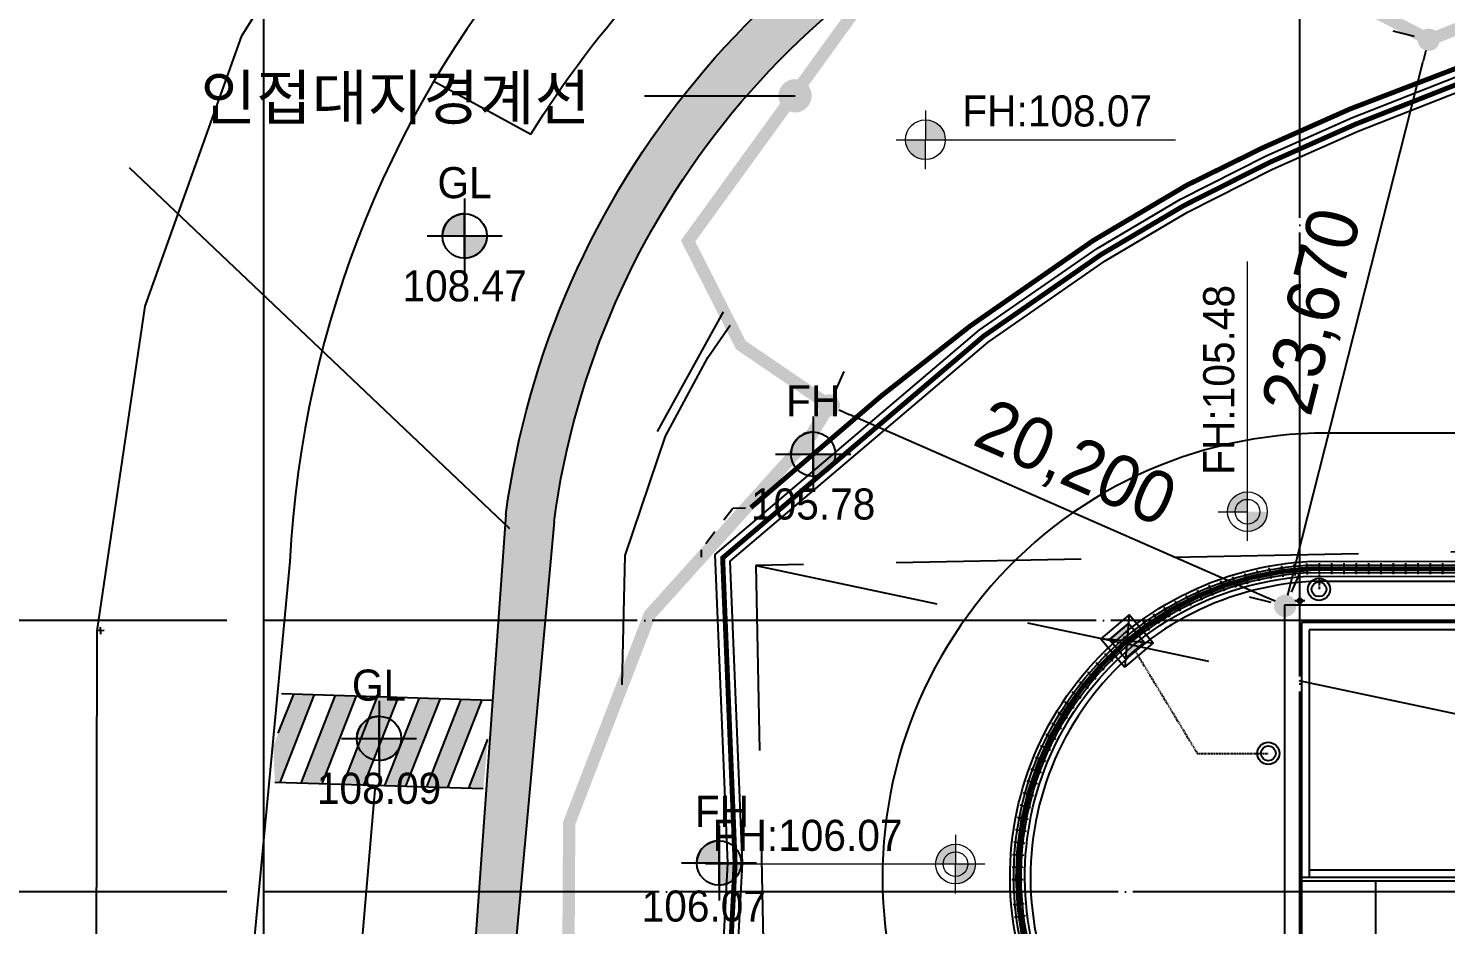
# Model space of a CAD drawing. Header units: millimetres. Extents: x 44352463 to 44913170, y -12080373 to -11704434.
# Drawn here: x 44404389 to 44461849, y -11866940 to -11830609 of the extents above; entities that cross this region are included whole.
import ezdxf
from ezdxf.enums import TextEntityAlignment as Align

# ---------------------------------------------------------------- set-up
doc = ezdxf.new("R2010")
doc.units = ezdxf.units.MM
doc.header["$LTSCALE"] = 600
doc.header["$MEASUREMENT"] = 0
for name, pattern in [('03 단지-0902$0$HIDDEN', [0.375, 0.25, -0.125]), ('7223', [2, 1, -1]), ('CEN', [6.2, 6, -0.1, 0, -0.1]), ('HID', [0.345, 0.225, -0.12]), ('PHANTOM', [2.5, 1.25, -0.25, 0.25, -0.25, 0.25, -0.25])]:
    doc.linetypes.add(name, pattern=pattern)
doc.layers.get('0').update_dxf_attribs({"linetype": 'CONTINUOUS'})
doc.layers.get('DEFPOINTS').update_dxf_attribs({"color": 117, "linetype": 'CONTINUOUS'})
for name, color, linetype in [('# 토목공사', 8, 'CONTINUOUS'), ('+공사계획', 4, 'CONTINUOUS'), ('0-과속방지턱', 252, 'CONTINUOUS'), ('3 dim0', 7, 'CONTINUOUS'), ('7 우수관', 7, 'CONTINUOUS'), ('A-TEX-SYM', 3, 'CONTINUOUS'), ('A-중심선', 10, 'CEN'), ('ASP', 252, 'CONTINUOUS'), ('CON-1', 2, 'CONTINUOUS'), ('dim', 7, 'CONTINUOUS'), ('ELE-4', 8, 'CONTINUOUS'), ('ELE-8', 8, 'CONTINUOUS'), ('F0037222', 7, 'CONTINUOUS'), ('F0037223', 252, '7223'), ('FIN-1', 9, 'CONTINUOUS'), ('POINT_MARKER', 252, 'CONTINUOUS'), ('s-보도', 252, 'CONTINUOUS'), ('SPOTX', 1, 'CONTINUOUS'), ('TXT1', 3, 'CONTINUOUS'), ('t기존건물', 8, 'CONTINUOUS'), ('가드펜스', 252, 'CONTINUOUS'), ('대지경계선', 2, 'CONTINUOUS'), ('소방도로', 6, 'CONTINUOUS'), ('조경면적', 3, 'CONTINUOUS'), ('중심선', 252, 'CONTINUOUS'), ('충돌방지대(고무범퍼)', 252, 'CONTINUOUS'), ('표지판', 252, 'CONTINUOUS')]:
    doc.layers.add(name, color=color, linetype=linetype)
doc.layers.add('박스', color=6, linetype='CONTINUOUS', lineweight=15)
doc.styles.add('AUDIT_D_190715091641-0', font='')
doc.styles.get("Standard").update_dxf_attribs({"font": ''})
doc.styles.add('돋움', font='')
doc.styles.get('AUDIT_D_190715091641-0').set_extended_font_data('Dotum')
doc.styles.get('Standard').set_extended_font_data('Dotum')
doc.styles.get('돋움').set_extended_font_data('Dotum')
doc.linetypes.add('KU105', pattern='A,0.9,[122,KACELINE.shx,S=0.006,R=0,X=0,Y=0],-0.2,["U",Standard,S=0.2,R=0,X=0.15,Y=-0.1],-0.25,-0.2', length=1.55)
doc.dimstyles.new('scale600', dxfattribs={"dimscale": 600, "dimtxt": 2, "dimasz": 1, "dimexe": 1, "dimexo": 2.5, "dimgap": 0.8, "dimtad": 1, "dimdec": 0, "dimzin": 0, "dimdsep": 46, "dimlunit": 6, "dimtxsty": 'AUDIT_D_190715091641-0', "dimblk": 'DOT', "dimcen": 0, "dimdle": 1, "dimclrd": 256, "dimclre": 256, "dimclrt": 3, "dimadec": 0, "dimazin": 0, "dimtfac": 1, "dimtdec": 0, "dimtix": 1, "dimtmove": 2, "dimatfit": 3, "dimldrblk": 'DOT', "dimfxl": 0, "dimtolj": 1, "dimtzin": 0, "dimarcsym": 0})

# ---------------------------------------------------------------- blocks, each defined once
blk = doc.blocks.new('A$C304F24DA')
at = {"layer": 'ELE-8'}
blk.add_line((3000, 0), (3000, -49550), dxfattribs=at)
blk = doc.blocks.new('SPOTX')
for p, q in [((-0.5, -0.5), (0.5, 0.5)), ((0.5, -0.5), (-0.5, 0.5))]:
    blk.add_line(p, q)
blk = doc.blocks.new('RRRRR')
at = {"layer": 't기존건물', "linetype": '03 단지-0902$0$HIDDEN', "ltscale": 50}
blk.add_line((11754859, -9234582, 105901), (11993154, -9289877, 99476), dxfattribs=at)
at = {"layer": 't기존건물', "linetype": '03 단지-0902$0$HIDDEN', "ltscale": 50, "extrusion": (5.24033e-05, -1, 0), "elevation": 9235198}
blk.add_lwpolyline([(11992557, 99616), (11754375, 105901)], dxfattribs=at)
at = {"layer": 't기존건물', "linetype": '03 단지-0902$0$HIDDEN', "ltscale": 50, "extrusion": (1, 5.43427e-05, 0), "elevation": 11754357}
blk.add_lwpolyline([(-9235221, 105901), (-9290554, 105951)], dxfattribs=at)
blk = doc.blocks.new('_Dot')
at = {"color": 0, "linetype": 'ByBlock', "lineweight": -2}
blk.add_line((-0.5, 0), (-1, 0), dxfattribs=at)
at = {"color": 0, "linetype": 'ByBlock', "const_width": 0.5}
blk.add_lwpolyline([(-0.25, 0, 1), (0.25, 0, 1)], format="xyb", close=True, dxfattribs=at)
blk = doc.blocks.new('*D21')
at = {"layer": '3 dim0', "lineweight": -2, "transparency": 16777216}
for p, q in [((7287459, 4223486), (7252359, 4223486)), ((7252959, 4222586), (7252959, 4068386)), ((7287459, 4067486), (7252359, 4067486))]:
    blk.add_line(p, q, dxfattribs=at)
at = {"layer": 'DEFPOINTS', "color": 0, "transparency": 16777216}
for p in [(7288959, 4223486), (7252959, 4067486), (7288959, 4067486)]:
    blk.add_point(p, dxfattribs=at)
at = {"layer": '3 dim0', "lineweight": -2, "transparency": 16777216, "xscale": 900, "yscale": 900, "zscale": 900}
for p, rotation in [((7252959, 4223486), 90), ((7252959, 4067486), 270)]:
    blk.add_blockref('_Dot', p, dxfattribs=dict(at, rotation=rotation))
at = {"layer": '3 dim0', "color": 3, "transparency": 16777216, "insert": (7251226, 4145486), "char_height": 2100, "attachment_point": 5, "rotation": 90, "style": 'AUDIT_D_190715091641-0'}
blk.add_mtext('\\A1;156,000', dxfattribs=at)
blk = doc.blocks.new('*D24')
at = {"layer": '3 dim0', "lineweight": -2, "transparency": 16777216}
for p, q in [((7287459, 4223486), (7258359, 4223486)), ((7258959, 4167886), (7258959, 4222586)), ((7287459, 4166986), (7258359, 4166986))]:
    blk.add_line(p, q, dxfattribs=at)
at = {"layer": 'DEFPOINTS', "color": 0, "transparency": 16777216}
for p in [(7258959, 4223486), (7288959, 4223486), (7288959, 4166986)]:
    blk.add_point(p, dxfattribs=at)
at = {"layer": '3 dim0', "lineweight": -2, "transparency": 16777216, "xscale": 900, "yscale": 900, "zscale": 900}
for p, rotation in [((7258959, 4223486), 90), ((7258959, 4166986), 270)]:
    blk.add_blockref('_Dot', p, dxfattribs=dict(at, rotation=rotation))
at = {"layer": '3 dim0', "color": 3, "transparency": 16777216, "insert": (7257226, 4195236), "char_height": 2100, "attachment_point": 5, "rotation": 90, "style": 'AUDIT_D_190715091641-0'}
blk.add_mtext('\\A1;56,500', dxfattribs=at)
blk = doc.blocks.new('*D30')
at = {"layer": '3 dim0', "lineweight": -2, "transparency": 16777216}
for p, q in [((7287459, 4223486), (7264359, 4223486)), ((7264959, 4213386), (7264959, 4222586)), ((7287459, 4212486), (7264359, 4212486))]:
    blk.add_line(p, q, dxfattribs=at)
at = {"layer": 'DEFPOINTS', "color": 0, "transparency": 16777216}
for p in [(7264959, 4223486), (7288959, 4223486), (7288959, 4212486)]:
    blk.add_point(p, dxfattribs=at)
at = {"layer": '3 dim0', "lineweight": -2, "transparency": 16777216, "xscale": 900, "yscale": 900, "zscale": 900}
for p, rotation in [((7264959, 4223486), 90), ((7264959, 4212486), 270)]:
    blk.add_blockref('_Dot', p, dxfattribs=dict(at, rotation=rotation))
at = {"layer": '3 dim0', "color": 3, "transparency": 16777216, "insert": (7263226, 4217986), "char_height": 2100, "attachment_point": 5, "rotation": 90, "style": 'AUDIT_D_190715091641-0'}
blk.add_mtext('\\A1;11,000', dxfattribs=at)
blk = doc.blocks.new('*D31')
at = {"layer": '3 dim0', "lineweight": -2, "transparency": 16777216}
for p, q in [((7287459, 4212486), (7264359, 4212486)), ((7264959, 4202386), (7264959, 4211586)), ((7287459, 4201486), (7264359, 4201486))]:
    blk.add_line(p, q, dxfattribs=at)
at = {"layer": 'DEFPOINTS', "color": 0, "transparency": 16777216}
for p in [(7264959, 4212486), (7288959, 4212486), (7288959, 4201486)]:
    blk.add_point(p, dxfattribs=at)
at = {"layer": '3 dim0', "lineweight": -2, "transparency": 16777216, "xscale": 900, "yscale": 900, "zscale": 900}
for p, rotation in [((7264959, 4212486), 90), ((7264959, 4201486), 270)]:
    blk.add_blockref('_Dot', p, dxfattribs=dict(at, rotation=rotation))
at = {"layer": '3 dim0', "color": 3, "transparency": 16777216, "insert": (7267647, 4206986), "char_height": 2100, "attachment_point": 5, "rotation": 90, "style": 'AUDIT_D_190715091641-0'}
blk.add_mtext('\\A1;11,000', dxfattribs=at)
blk = doc.blocks.new('b')
at = {"layer": '7 우수관', "color": 8}
for p, q in [((11554393, -9603687), (11553993, -9603687)), ((11554193, -9603887), (11554193, -9603487))]:
    blk.add_line(p, q, dxfattribs=at)
at = {"layer": '7 우수관', "ltscale": 0.1}
blk.add_circle((11554193, -9603687), 100, dxfattribs=at)
blk = doc.blocks.new('A$C1C3B03E3')
at = {"layer": '+공사계획', "ltscale": 5}
h = blk.add_hatch(color=1, dxfattribs=at)
h.dxf.hatch_style = 1
edge = h.paths.add_edge_path()
edge.add_line((2.031, 2.031), (3.231, 2.031))
edge.add_arc((2.031, 2.031), 1.2, -90, 0, ccw=False)
edge.add_line((2.031, 0.831), (2.031, 2.031))
edge = h.paths.add_edge_path()
edge.add_line((2.031, 2.031), (2.031, 3.231))
edge.add_arc((2.031, 2.031), 1.2, 90, 180)
edge.add_line((0.831, 2.031), (2.031, 2.031))
at = {"layer": '+공사계획', "color": 1, "ltscale": 5}
for points in [[(2.031, 4.062), (2.031, 0)], [(0, 2.031), (4.062, 2.031)]]:
    blk.add_lwpolyline(points, dxfattribs=at)
for points in [[(2.031, 2.031), (2.031, 3.231, 0.414214), (0.831, 2.031), (2.031, 2.031)], [(2.031, 2.031), (3.231, 2.031, -0.414214), (2.031, 0.831), (2.031, 2.031)]]:
    blk.add_lwpolyline(points, format="xyb", dxfattribs=at)
blk.add_circle((2.031, 2.031), 1.2, dxfattribs=at)
blk = doc.blocks.new('ZZZZ')
at = {"layer": 'A-TEX-SYM', "xscale": 750.0000000000001, "yscale": 750.0000000000001, "zscale": 750.0000000000001, "rotation": 359.9931955615171}
for p in [(11423841, 4246619, 108471), (11437972, 4237775), (11420374, 4226251, 108091), (11434158, 4221203)]:
    blk.add_blockref('A$C1C3B03E3', p, dxfattribs=at)
at = {"layer": 'A-TEX-SYM', "style": '돋움'}
for s, p in [('GL', (11425365, 4250304, 108471)), ('108.47', (11425365, 4246120, 108471)), ('FH', (11439496, 4241460)), ('105.78', (11439496, 4237277)), ('GL', (11421897, 4229937, 108091)), ('108.09', (11421897, 4225753, 108091)), ('FH', (11435802, 4224820)), ('106.07', (11435063, 4220980))]:
    blk.add_text(s, height=1260, dxfattribs=at).set_placement(p, align=Align.MIDDLE_CENTER)
blk = doc.blocks.new('*D87')
at = {"layer": 'DEFPOINTS', "color": 0, "transparency": 16777216}
for p in [(44436846, -11845894), (44436846, -11845894), (44455343, -11854015)]:
    blk.add_point(p, dxfattribs=at)
at = {"layer": 'dim', "lineweight": -2, "transparency": 16777216}
for p, q in [((44437449, -11844521), (44437087, -11845345)), ((44454519, -11853653), (44437670, -11846256)), ((44455946, -11852641), (44455584, -11853465))]:
    blk.add_line(p, q, dxfattribs=at)
at = {"layer": 'dim', "lineweight": -2, "transparency": 16777216, "xscale": 900, "yscale": 900, "zscale": 900}
for p, rotation in [((44436846, -11845894), 156.2971071305696), ((44455343, -11854015), 336.2971071305696)]:
    blk.add_blockref('_Dot', p, dxfattribs=dict(at, rotation=rotation))
at = {"layer": 'dim', "color": 3, "transparency": 16777216, "insert": (44446791, -11848367), "char_height": 2100, "attachment_point": 5, "rotation": 336.29711, "style": 'AUDIT_D_190715091641-0'}
blk.add_mtext('\\A1;20,200', dxfattribs=at)
blk = doc.blocks.new('*D94')
at = {"layer": 'DEFPOINTS', "color": 0, "transparency": 16777216}
for p in [(44461161, -11831072), (44461161, -11831072), (44455340, -11854017)]:
    blk.add_point(p, dxfattribs=at)
at = {"layer": 'dim', "lineweight": -2, "transparency": 16777216}
for p, q in [((44459707, -11830703), (44460579, -11830924)), ((44455562, -11853144), (44460939, -11831944)), ((44453886, -11853648), (44454759, -11853869))]:
    blk.add_line(p, q, dxfattribs=at)
at = {"layer": 'dim', "lineweight": -2, "transparency": 16777216, "xscale": 900, "yscale": 900, "zscale": 900}
for p, rotation in [((44461161, -11831072), 75.7663073324734), ((44455340, -11854017), 255.7663073324734)]:
    blk.add_blockref('_Dot', p, dxfattribs=dict(at, rotation=rotation))
at = {"layer": 'dim', "color": 3, "transparency": 16777216, "insert": (44456570, -11842118), "char_height": 2100, "attachment_point": 5, "rotation": 75.76631, "style": 'AUDIT_D_190715091641-0'}
blk.add_mtext('\\A1;23,670', dxfattribs=at)
blk = doc.blocks.new('A$C0B2276BF')
at = {"layer": '# 토목공사', "linetype": 'ByBlock', "ltscale": 0.01}
for radius in [300, 200]:
    blk.add_circle((300, 300), radius, dxfattribs=at)
blk = doc.blocks.new('A$C037F09EC')
at = {"layer": '# 토목공사'}
h = blk.add_hatch(color=256, dxfattribs=at)
h.dxf.hatch_style = 1
h.paths.add_polyline_path([(750, 750), (250, 250), (1250, 250), (250, 1250), (1250, 1250)])
blk.add_lwpolyline([(0, 0), (1500, 0), (1500, 1500), (0, 1500)], close=True, dxfattribs=at)
for points in [[(1500, 1500), (0, 0)], [(1500, 0), (0, 1500)], [(250, 250), (1250, 250), (1250, 1250), (250, 1250), (250, 250)], [(750, 750), (250, 250), (1250, 250), (250, 1250), (1250, 1250), (750, 750)]]:
    blk.add_lwpolyline(points, dxfattribs=at)
blk = doc.blocks.new('ee')
at = {"layer": '# 토목공사'}
blk.add_lwpolyline([(225, -14), (-225, 14)], dxfattribs=at)
blk = doc.blocks.new('A$C718137B9')
at = {"layer": '# 토목공사'}
for p, rotation in [((9986, 150379), 286.2467339348536), ((10476, 150479), 283.9549021005891), ((10970, 150559), 281.6630702663246), ((11466, 150620), 279.37123843206), ((11964, 150660), 277.0794065977955), ((12464, 150669), 273.5446411516302), ((12964, 150669), 273.5446411516302), ((13464, 150668), 273.5446411516302), ((13964, 150668), 273.5446411516302), ((14464, 150667), 273.5446411516302), ((14964, 150667), 273.5446411516302), ((15464, 150666), 273.5446411516302), ((15964, 150666), 273.5446411516302), ((16464, 150666), 273.5446411516302), ((16964, 150665), 273.5446411516302), ((17464, 150665), 273.5446411516302), ((8078, 149787), 295.4140612719117), ((8546, 149964), 293.1222294376472), ((9020, 150122), 290.8303976033828), ((9501, 150260), 288.5385657691182), ((7166, 149379), 299.9977249404409), ((7618, 149592), 297.7058931061763), ((6289, 148899), 304.58138860897), ((6722, 149148), 302.2895567747054), ((5453, 148350), 309.1650522774991), ((5865, 148633), 306.8732204432346), ((4664, 147737), 313.7487159460281), ((5052, 148052), 311.4568841117635), ((3926, 147062), 318.3323796145572), ((4288, 147407), 316.0405477802926), ((3578, 146703), 320.6242114488218), ((2926, 145945), 325.2078751173509), ((3244, 146331), 322.9160432830864), ((2624, 145547), 327.4997069516154), ((2068, 144716), 332.0833706201445), ((2337, 145137), 329.7915387858799), ((1815, 144285), 334.375202454409), ((1579, 143844), 336.6670342886736), ((1362, 143393), 338.9588661229381), ((982, 142469), 343.5425297914672), ((1163, 142935), 341.2506979572027), ((820, 141996), 345.8343616257318), ((677, 141517), 348.1261934599963), ((553, 141032), 350.4180252942609), ((449, 140543), 352.7098571285254), ((365, 140050), 355.0016889627899), ((255, 139057), 359.585352631319), ((300, 139555), 357.2935207970545), ((230, 138557), 1.877184465583571), ((225, 138057), 4.169016299848113), ((240, 137558), 6.460848134112693), ((275, 137059), 8.752679968377183), ((330, 136562), 11.04451180264179)]:
    blk.add_blockref('ee', p, dxfattribs=dict(at, rotation=rotation))
blk = doc.blocks.new('A$C159fdbf0')
at = {"layer": '# 토목공사'}
for points in [[(-176107, -199379), (-180712, -171458), (-183287, -161990), (-183673, -159649), (-183877, -158410), (-174812, -147735), (-175427, -145889), (-180087, -128155), (-180304, -123364), (-179172, -115679), (-180623, -110050), (-187361, -105797), (-186110, -95557), (-185275, -85182), (-184620, -72729), (-185130, -60228), (-174430, -51135), (-169648, -47813), (-166267, -45815), (-162786, -44061), (-159286, -42506), (-149833, -38787)], [(-175515, -199281), (-180125, -171331), (-182700, -161862), (-183081, -159551), (-183240, -158586), (-174137, -147866), (-174851, -145718), (-179490, -128064), (-179702, -123394), (-178561, -115647), (-180102, -109670), (-186720, -105492), (-185513, -95618), (-184676, -85221), (-184019, -72732), (-184519, -60496), (-174064, -51611), (-169324, -48319), (-165979, -46342), (-162529, -44604), (-159054, -43059), (-149749, -39399)]]:
    blk.add_lwpolyline(points, dxfattribs=at)
at = {"layer": '# 토목공사', "linetype": 'KU105', "ltscale": 4, "const_width": 200, "flags": 128}
blk.add_lwpolyline([(-175811, -199330), (-180418, -171395), (-182993, -161926), (-183377, -159600), (-183559, -158498), (-174474, -147801), (-175139, -145803), (-179788, -128110), (-180003, -123379), (-178866, -115663), (-180362, -109860), (-187041, -105645), (-185812, -95587), (-184975, -85201), (-184320, -72731), (-184825, -60362), (-174247, -51373), (-169486, -48066), (-166123, -46078), (-162657, -44332), (-159170, -42782), (-149791, -39093), (-129254, -41231), (-113847, -48374), (-99615, -54196)], dxfattribs=at)
at = {"layer": '# 토목공사'}
for points in [[(-166322, -211433), (-163944, -173557, 0.015453), (-163841, -170283), (-163843, -126477, 0.0492), (-164852, -116270), (-172926, -75787, -0.458996), (-160968, -60497), (30366, -60659)], [(-166173, -211442), (-163794, -173567, 0.015453), (-163691, -170283), (-163693, -126477, 0.0492), (-164705, -116241), (-172779, -75757, -0.458912), (-160964, -60647), (30366, -60809)], [(-165873, -211461), (-163495, -173586, 0.015453), (-163391, -170283), (-163393, -126477, 0.0492), (-164411, -116182), (-172485, -75699, -0.458738), (-160957, -60947), (30366, -61109)], [(-165723, -211471), (-163345, -173595, 0.015453), (-163241, -170283), (-163243, -126477, 0.0492), (-164264, -116153), (-172338, -75669, -0.458648), (-160954, -61097), (30366, -61259)]]:
    blk.add_lwpolyline(points, format="xyb", dxfattribs=at)
at = {"layer": '# 토목공사', "linetype": 'KU105', "ltscale": 4, "const_width": 200, "flags": 128}
blk.add_lwpolyline([(-166023, -211452), (-163644, -173576, 0.015453), (-163541, -170283), (-163543, -126477, 0.0492), (-164558, -116211), (-172632, -75728, -0.458825), (-160961, -60797), (30366, -60959)], format="xyb", dxfattribs=at)
at = {"layer": '# 토목공사', "linetype": 'HID', "ltscale": 0.3}
for points in [[(-160648, -60797), (-160648, -61631)], [(-168112, -64111), (-165581, -68285), (-162704, -68285)]]:
    blk.add_lwpolyline(points, dxfattribs=at)
at = {"layer": '# 토목공사'}
blk.add_blockref('A$C718137B9', (-173098, -211466), dxfattribs=at)
at = {"layer": '# 토목공사', "xscale": 1.5, "yscale": 1.5, "zscale": 1.5}
for p in [(-161098, -62081), (-163154, -68735)]:
    blk.add_blockref('A$C0B2276BF', p, dxfattribs=at)
at = {"layer": '# 토목공사', "rotation": 40.15533156903947}
blk.add_blockref('A$C037F09EC', (-168524, -64786), dxfattribs=at)
blk = doc.blocks.new('fsfsfsfssfs')
at = {"layer": '3 dim0'}
for base, p1, p2, angle, picture, middle in [((7252959.4, 4067485.9), (7288959.4, 4223485.9), (7288959.4, 4067485.9), 270, '*D21', (7251225.7, 4145485.9)), ((7258959.4, 4223485.9), (7288959.4, 4166985.9), (7288959.4, 4223485.9), 90, '*D24', (7257225.7, 4195235.9)), ((7264959.4, 4223485.9), (7288959.4, 4212485.9), (7288959.4, 4223485.9), 90, '*D30', (7263225.7, 4217985.9))]:
    dim = blk.add_linear_dim(base=base, p1=p1, p2=p2, angle=angle, dimstyle='scale600', override={"dimtxt": 3.5, "dimasz": 1.5}, dxfattribs=at)
    dim.commit()
    dim.dimension.update_dxf_attribs({"geometry": picture, "text_midpoint": middle})
dim = blk.add_linear_dim(base=(7264959.4, 4212485.9), p1=(7288959.4, 4201485.9), p2=(7288959.4, 4212485.9), angle=90, dimstyle='scale600', override={"dimtxt": 3.5, "dimasz": 1.5}, dxfattribs=at)
dim.commit()
dim.dimension.update_dxf_attribs({"geometry": '*D31', "text_midpoint": (7267646.9, 4206985.9), "dimtype": 128})

msp = doc.modelspace()

# ---------------------------------------------------------------- hatches: boundary and pattern name
at = {"layer": '0-과속방지턱', "ltscale": 10}
h = msp.add_hatch(color=256, dxfattribs=at)
h.dxf.hatch_style = 1
h.paths.add_polyline_path([(44414383.174, -11861170.507), (44414317.676, -11859705.563), (44415147.462, -11857592.038), (44415996.793, -11857617.807), (44414599.4, -11861177.067)])
h = msp.add_hatch(color=256, dxfattribs=at)
h.dxf.hatch_style = 1
h.paths.add_polyline_path([(44416298.062, -11861228.604), (44417695.455, -11857669.343), (44416846.124, -11857643.575), (44415448.731, -11861202.835)])
h = msp.add_hatch(color=256, dxfattribs=at)
h.dxf.hatch_style = 1
h.paths.add_polyline_path([(44417996.723, -11861280.14), (44419394.116, -11857720.88), (44418544.785, -11857695.112), (44417147.392, -11861254.372)])
h = msp.add_hatch(color=256, dxfattribs=at)
h.dxf.hatch_style = 1
h.paths.add_polyline_path([(44419695.384, -11861331.677), (44421092.777, -11857772.417), (44420243.447, -11857746.648), (44418846.054, -11861305.909)])
h = msp.add_hatch(color=256, dxfattribs=at)
h.dxf.hatch_style = 1
h.paths.add_polyline_path([(44421394.046, -11861383.214), (44422791.439, -11857823.953), (44421942.108, -11857798.185), (44420544.715, -11861357.445)])
h = msp.add_hatch(color=256, dxfattribs=at)
h.dxf.hatch_style = 1
h.paths.add_polyline_path([(44423021.977, -11859425.831), (44422243.377, -11861408.982), (44422834.023, -11861426.902), (44423021.977, -11859425.831)])
at = {"layer": 's-보도'}
h = msp.add_hatch(dxfattribs=at)
h.set_pattern_fill('AR-HBONE', color=256, scale=150, angle=408.00558807, style=0)
h.set_pattern_definition([(93.00558807, (321698819.5, -530412582.5), (-630.63466696, 567.71464384), [1800, -600]), (183.00558807, (321698788, -530411983.3), (-630.63466696, 567.71464384), [1800, -600])])
edge = h.paths.add_edge_path()
edge.add_line((44360202.987, -11920354.913), (44361471.996, -11920168.14))
edge.add_line((44361471.996, -11920168.14), (44371257.613, -11917793.504))
edge.add_line((44371257.613, -11917793.504), (44387553.054, -11914995.637))
edge.add_line((44387553.054, -11914995.637), (44397572.848, -11913493.807))
edge.add_line((44397572.848, -11913493.807), (44403480.653, -11912083.256))
edge.add_line((44403480.653, -11912083.256), (44406255.282, -11911677.533))
edge.add_line((44406255.282, -11911677.533), (44409132.251, -11910901.383))
edge.add_line((44409132.251, -11910901.383), (44408446.128, -11908675.736))
edge.add_line((44408446.128, -11908675.736), (44403102.982, -11910117.213))
edge.add_line((44403102.982, -11910117.213), (44397191.687, -11911528.596))
edge.add_line((44397191.687, -11911528.596), (44387235.567, -11913020.883))
edge.add_line((44387235.567, -11913020.883), (44370852.102, -11915833.863))
edge.add_line((44370852.102, -11915833.863), (44361089.756, -11918202.852))
edge.add_line((44361089.756, -11918202.852), (44359428.356, -11918447.377))
edge.add_line((44359428.356, -11918447.377), (44360202.936, -11920354.934))
h.paths.add_polyline_path([(44457531.64, -11819325.379), (44467105.387, -11816978.488), (44488042.344, -11812158.705), (44507439.636, -11807562.001), (44511840.727, -11806519.045), (44512666.72, -11806718.794), (44513116.636, -11807281.416), (44513549.907, -11808155.373), (44513554.466, -11808164.569), (44505726.723, -11810013.22), (44495090.935, -11812525.037), (44488491.952, -11814083.496), (44467562.424, -11818901.568), (44459120.18, -11820971.085)])
h.paths.add_polyline_path([(44416615.722, -11906805.747, 0.090262497), (44416500.175, -11905954.032, 0.171819035), (44415523.957, -11904683.627, 0.233704399), (44420877.491, -11890429.695), (44422950.07, -11861430.423), (44423109.219, -11859203.618), (44423206.923, -11857836.559), (44423709.03, -11850811.139), (44425612.093, -11851589.672), (44422850.337, -11882083.583), (44422812.129, -11882255.478), (44422827.823, -11882332.169), (44422711.831, -11883612.609), (44422570.821, -11890737.043), (44421777.529, -11895500.07), (44420468.079, -11900234.932), (44419400.69, -11902599.11), (44418658.322, -11904242.589)])
h.paths.add_polyline_path([(44423709.03, -11850811.139), (44423743.494, -11850328.919, -0.285607394), (44447282.428, -11821837.852), (44457531.64, -11819325.379), (44459120.18, -11820971.085), (44447834.389, -11823737.663, 0.284941072), (44425702.342, -11850593.194), (44425612.093, -11851589.672)])
h.paths.add_polyline_path([(44408446.128, -11908675.736, 0.054226188), (44411891.769, -11907287.097, 0.016649476), (44411936.171, -11907440.594, 0.287357806), (44413891.246, -11909074.942), (44413406.504, -11909461.768), (44412416.621, -11909877.784), (44410373.036, -11910736.315), (44409132.251, -11910901.383)])
h.paths.add_polyline_path([(44411936.171, -11907440.594, 0.333333333), (44416500.175, -11905954.032, -0.09018974), (44416615.753, -11906805.055), (44416405.964, -11907068.186), (44413891.246, -11909074.942, -0.287357806)])
h.paths.add_polyline_path([(44411891.769, -11907287.097, 0.065317482), (44415523.957, -11904683.627, -0.171819035), (44416500.175, -11905954.032, -0.333333333), (44411936.171, -11907440.594, -0.016649476)])
at = {"layer": '박스', "ltscale": 0.1}
h = msp.add_hatch(dxfattribs=at)
h.set_pattern_fill('ANSI31', color=256, scale=1.006801, angle=720)
h.set_pattern_definition([(45, (44278953.85899, -11895502.16721), (-0.08898951466, 0.08898951466), [])])
h.paths.add_polyline_path([(44440758.25, -11834317.583), (44440758.25, -11835123.024), (44441563.691, -11835123.024, 0.414213562)])
h.paths.add_polyline_path([(44440758.25, -11835123.024), (44439952.809, -11835123.024, 0.414213562), (44440758.25, -11835928.465)])
h = msp.add_hatch(dxfattribs=at)
h.set_pattern_fill('ANSI31', color=256, scale=1.006801, angle=810)
h.set_pattern_definition([(135, (44514193.0912, -12012005.10484), (-0.08898951466, -0.08898951466), [])])
h.paths.add_polyline_path([(44453008.507, -11850200.714), (44453813.948, -11850200.714), (44453813.948, -11849395.272, 0.414213562)])
h.paths.add_polyline_path([(44453813.948, -11850200.714), (44453813.948, -11851006.155, 0.414213562), (44454619.389, -11850200.714)])
h = msp.add_hatch(dxfattribs=at)
h.set_pattern_fill('ANSI31', color=256, scale=1.006801, angle=720)
h.set_pattern_definition([(45, (44312099.69105, -11924865.01536), (-0.08898951466, 0.08898951466), [])])
h.paths.add_polyline_path([(44441978.521, -11863680.431), (44441978.521, -11864485.872), (44441173.08, -11864485.872, -0.414213562)])
h.paths.add_polyline_path([(44441978.521, -11864485.872), (44442783.962, -11864485.872, -0.414213562), (44441978.521, -11865291.313)])

# ---------------------------------------------------------------- linework, layer by layer
at = {"layer": '+공사계획', "color": 6, "const_width": 200}
msp.add_lwpolyline([(44468756.34, -11829118.067), (44467509.779, -11830125.589), (44466009.481, -11830798.216), (44457970.517, -11833878.245), (44454455.517, -11835440.303), (44451353.254, -11836968.596), (44447554.391, -11839214.201), (44442577.447, -11842670.82), (44438976.02, -11845503.817), (44433681.497, -11850037.269)], dxfattribs=at)
at = {"layer": '0-과속방지턱', "ltscale": 10}
for points in [[(44414522.527, -11859183.793), (44415147.462, -11857592.038)], [(44414599.4, -11861177.067), (44415996.793, -11857617.807)], [(44414657.796, -11857577.182), (44423171.353, -11857835.48)], [(44415448.731, -11861202.835), (44416846.124, -11857643.575)], [(44416298.062, -11861228.604), (44417695.455, -11857669.343)], [(44417147.392, -11861254.372), (44418544.785, -11857695.112)], [(44417996.723, -11861280.14), (44419394.116, -11857720.88)], [(44418846.054, -11861305.909), (44420243.447, -11857746.648)], [(44419695.384, -11861331.677), (44421092.777, -11857772.417)], [(44420544.715, -11861357.445), (44421942.108, -11857798.185)], [(44421394.046, -11861383.214), (44422791.439, -11857823.953)], [(44422243.377, -11861408.982), (44423021.977, -11859425.831)], [(44414383.174, -11861170.507), (44422834.023, -11861426.902)]]:
    msp.add_lwpolyline(points, dxfattribs=at)
at = {"layer": 'A-중심선', "ltscale": 5}
for p, q in [((44455940.232, -12042884.796), (44455940.232, -11824697.371)), ((44745280.078, -11854616.81), (44413938.371, -11854616.81)), ((44615966.707, -11865616.81), (44413938.371, -11865616.81))]:
    msp.add_line(p, q, dxfattribs=at)
at = {"layer": 'ASP'}
msp.add_line((44423743.494, -11850328.919, 108421), (44420877.491, -11890429.695), dxfattribs=at)
at = {"layer": 'ASP', "elevation": 109172}
msp.add_lwpolyline([(44409746.349, -11892581.13), (44407147.722, -11868887.113), (44407181.945, -11855028.175), (44409121.441, -11841867.206), (44413050.905, -11830909.388), (44418435.523, -11822258.567), (44428767.466, -11814524.106), (44448655.512, -11807838.593), (44474312.221, -11801502.335)], dxfattribs=at)
at = {"layer": 'CON-1'}
for points in [[(44456010.232, -11865016.879), (44500540.209, -11865016.879), (44500540.209, -11890716.879), (44503740.21, -11890716.879), (44503740.21, -11898416.879), (44500540.209, -11898416.879), (44500540.209, -11967216.879), (44456010.232, -11967216.879)], [(44456010.232, -11865166.879), (44500390.209, -11865166.879), (44500390.209, -11890866.879), (44503590.21, -11890866.879), (44503590.21, -11898266.879), (44500390.209, -11898266.879), (44500390.209, -11967066.879), (44456010.232, -11967066.879)]]:
    msp.add_lwpolyline(points, dxfattribs=at)
at = {"layer": 'DEFPOINTS', "ltscale": 3}
msp.add_lwpolyline([(44413940.608, -11824699.043), (44709331.348, -11824699.043), (44709331.348, -12042886.468), (44413940.608, -12042886.468)], close=True, dxfattribs=at)
at = {"layer": 'F0037222', "color": 8}
msp.add_lwpolyline([(44428464.696, -11857214.979), (44428589.397, -11851980.747), (44430223.096, -11847142.331), (44431943.405, -11843953.443), (44432843.547, -11842640.29)], dxfattribs=at)
at = {"layer": 'F0037223'}
msp.add_lwpolyline([(44433459.961, -11850056.205), (44432950.544, -11850067.239), (44431672.611, -11851742.389), (44431672.609, -11852040.013)], dxfattribs=at)
at = {"layer": 'FIN-1', "ltscale": 0.1}
for p, q in [((44609570.252, -11854986.81), (44456310.232, -11854986.81)), ((44456310.232, -11854986.81), (44456310.232, -11865016.879)), ((44456310.232, -11861516.81), (44456310.232, -11865016.879))]:
    msp.add_line(p, q, dxfattribs=at)
at = {"layer": 'FIN-1'}
msp.add_line((44456310.209, -11864716.879), (44500840.209, -11864716.879), dxfattribs=at)
at = {"layer": 'POINT_MARKER'}
msp.add_point((44407322.908, -11855020.912), dxfattribs=at)
at = {"layer": 'TXT1', "color": 7}
msp.add_line((44429369.841, -11833342.835), (44435472.639, -11833342.835), dxfattribs=at)
at = {"layer": 'TXT1', "color": 7, "const_width": 674.405}
msp.add_lwpolyline([(44435809.842, -11833342.835, -1), (44435135.436, -11833342.835, -1)], format="xyb", close=True, dxfattribs=at)
at = {"layer": '가드펜스', "color": 8}
msp.add_line((44429890.634, -11846954.57, 108051), (44432572.503, -11842099.591, 108571.766), dxfattribs=at)
at = {"layer": '대지경계선', "linetype": 'PHANTOM', "ltscale": 7, "const_width": 500, "flags": 128}
msp.add_lwpolyline([(44691681.535, -11928959.931), (44703570.502, -11918984.855), (44704562.64, -11912717.031), (44688240.462, -11926862.101), (44677693.131, -11914428.75), (44694904.54, -11899828.148), (44693586.616, -11896659.997), (44692157.073, -11893223.529), (44698687.989, -11882236.793), (44700047.111, -11877940.323), (44701406.234, -11873643.853), (44699394.188, -11871559.391), (44697923.197, -11868829.078), (44696452.206, -11866098.765), (44696217.92, -11864967.514), (44694721.167, -11862859.186), (44693224.413, -11860750.858), (44689247.393, -11857552.719), (44685270.374, -11854354.581), (44679063.694, -11847496.242), (44672857.014, -11840637.904), (44664126.281, -11846273.747), (44654077.289, -11836888.185), (44655600.903, -11836817.402), (44655526.042, -11831830.78), (44652039.59, -11831779.442), (44648553.138, -11831728.104), (44648151.809, -11831353.356), (44646146.972, -11826459.206), (44644142.135, -11821565.056), (44643316.633, -11820157.891), (44642491.13, -11818750.727), (44638801.373, -11815143.814), (44635111.616, -11811536.902), (44633026.287, -11810821.466), (44630940.958, -11810106.031), (44628828.075, -11808090.236), (44626715.193, -11806074.441), (44624763.804, -11805091.4), (44622812.415, -11804108.36), (44619900.153, -11803115.983), (44616986.719, -11802123.207), (44614953.948, -11810141.025), (44614288.011, -11815325.054), (44612743.609, -11821568.361), (44610076.755, -11826605.838), (44608365.44, -11833623.321), (44597022.331, -11836481.242), (44578001.171, -11838534.804), (44563118.751, -11841521.482), (44535855.274, -11846800.176), (44525186.395, -11842794.072), (44517993.23, -11839148.285), (44507317.999, -11834980.364), (44489367.046, -11827969.693), (44472136.182, -11826743.828), (44461183.163, -11831073.944), (44449372.502, -11824979.342), (44438610.012, -11828918.531), (44434058.819, -11835196.848), (44431136.074, -11839228.805), (44433277.434, -11843448.655), (44436866.579, -11845893.276), (44436108.332, -11847138.854), (44429579.138, -11854383.932), (44426315.841, -11862823.106), (44426267.552, -11871444.364), (44424148.697, -11876318.6), (44422830.184, -11882251.264), (44424044.824, -11888190.724), (44426841.091, -11894558.565), (44430495.301, -11901408.273), (44432838.875, -11903973.373), (44432234.297, -11917736.096), (44435852.436, -11921058.632), (44436955.169, -11919941.582), (44441611.249, -11937698.444), (44438624.287, -11935449.115), (44432726.761, -11933191.7), (44429143.089, -11934691.065), (44427736.62, -11933943.822), (44429671.653, -11938117.834), (44429297.756, -11942104.783), (44443343.52, -12027268.815), (44517654.72, -12026616.277), (44572070.039, -12024146.741), (44581771.629, -12026800.104), (44646695.741, -12024942.742), (44665257.164, -12024426.426), (44709430.419, -12034141.296), (44761047.156, -12035362.272), (44761203.786, -12029679.249), (44761360.416, -12023996.226), (44760195.788, -12020593.792), (44759031.16, -12017191.358), (44753720.023, -12011010.724), (44748408.886, -12004830.091), (44743817.599, -11999730.079), (44739226.311, -11994630.067), (44735418.776, -11990485.886), (44731611.24, -11986341.705), (44726588.204, -11981568.834), (44718363.904, -11973753.945), (44713426.968, -11969063.294), (44708686.767, -11967304.035), (44703946.566, -11965544.776), (44700048.863, -11963142.605), (44696151.159, -11960740.433), (44694512.279, -11958413.335), (44692350.813, -11955343.988), (44690189.346, -11952274.642), (44689755.597, -11951147.49), (44687668.287, -11945720.945), (44686014.727, -11941421.551), (44688848.131, -11935190.741)], close=True, dxfattribs=at)
at = {"layer": '박스', "ltscale": 0.1}
for p, q in [((44440758.25, -11833934.638, 108070), (44440758.25, -11835123.024, 108070)), ((44439569.864, -11835123.024, 108070), (44450898.923, -11835123.024, 108070)), ((44440758.25, -11836311.41, 108070), (44440758.25, -11835123.024, 108070)), ((44453813.948, -11851389.099), (44453813.948, -11840060.041)), ((44452625.562, -11850200.714), (44453813.948, -11850200.714)), ((44441978.521, -11863297.486), (44441978.521, -11864485.872)), ((44443166.907, -11864485.872), (44431837.849, -11864485.872)), ((44441978.521, -11865674.258), (44441978.521, -11864485.872))]:
    msp.add_line(p, q, dxfattribs=at)
for centre in [(44440758.25, -11835123.024, 108070), (44453813.948, -11850200.714), (44441978.521, -11864485.872)]:
    msp.add_circle(centre, 805.441, dxfattribs=at)
at = {"layer": '박스'}
for centre in [(44453813.948, -11850200.714), (44441978.521, -11864485.872)]:
    msp.add_circle(centre, 500, dxfattribs=at)
at = {"layer": '소방도로', "ltscale": 7}
for p, q in [((44678728.855, -11847224.13), (44457032.848, -11847016.444)), ((44457027.304, -11853016.441), (44489840.232, -11853046.762))]:
    msp.add_line(p, q, dxfattribs=at)
for radius in [18000, 12000]:
    msp.add_arc((44457016.216, -11865016.436), radius, 89.94705621, 191.2804074, dxfattribs=at)
at = {"layer": '조경면적'}
for p, q in [((44455315.232, -11853991.81), (44455315.232, -11914716.81)), ((44610565.229, -11853991.81), (44455315.232, -11853991.81)), ((44609870.245, -11854686.81), (44456010.232, -11854686.81)), ((44456010.232, -11854686.81), (44456010.232, -11865016.879)), ((44456010.232, -11861516.81), (44456010.232, -11876016.81)), ((44456010.232, -11865016.879), (44456010.232, -11914716.81))]:
    msp.add_line(p, q, dxfattribs=at)
at = {"layer": '중심선', "linetype": 'Continuous', "ltscale": 0.3}
msp.add_line((44418451.945, -11861293.952, 108153.319), (44416617.571, -11882615.236, 108861), dxfattribs=at)
at = {"layer": '중심선'}
msp.add_lwpolyline([(44449367.416, -11812707.111, 0.346551508), (44414996.661, -11852221.942), (44413580.807, -11867109.387), (44412041.7, -11883292.814), (44411617.011, -11887758.34, -0.32190142), (44398218.517, -11902042.276), (44394429.149, -11902649.015)], format="xyb", dxfattribs=at)
at = {"layer": '중심선', "linetype": 'Continuous'}
msp.add_lwpolyline([(44424761.791, -11834902.639, -0.193394356), (44448738.584, -11817160.215)], format="xyb", dxfattribs=at)
at = {"layer": '표지판'}
msp.add_line((44425702.342, -11850593.194), (44422711.856, -11883612.609, 109021), dxfattribs=at)
for points in [[(44423743.494, -11850328.919, -0.285607394), (44447282.428, -11821837.852), (44467105.387, -11816978.488), (44488042.344, -11812158.705), (44511840.727, -11806519.045)], [(44425702.342, -11850593.194, -0.284941072), (44447834.389, -11823737.663), (44467562.424, -11818901.568), (44488491.952, -11814083.496), (44513554.466, -11808164.569)]]:
    msp.add_lwpolyline(points, format="xyb", dxfattribs=at)
at = {"layer": '표지판', "elevation": 95006.502}
msp.add_lwpolyline([(44420832.549, -11832751.977), (44424761.791, -11834902.639)], dxfattribs=at)
at = {"layer": '표지판'}
msp.add_lwpolyline([(44423912.444, -11850894.355), (44408496.229, -11836267.806)], dxfattribs=at)

# ---------------------------------------------------------------- block references
at = {"ltscale": 3}
msp.add_blockref('A$C159fdbf0', (44617362.678, -11791713.611), dxfattribs=at)
at = {"linetype": 'ByBlock'}
msp.add_blockref('b', (32901746.907, -2250129.778), dxfattribs=at)
at = {"layer": 'A-중심선', "ltscale": 5}
msp.add_blockref('fsfsfsfssfs', (37124978.98, -16078102.758), dxfattribs=at)
at = {"layer": 'ELE-4', "rotation": 1.086555888464989}
msp.add_blockref('RRRRR', (32506027.211, -2842359.815), dxfattribs=at)
at = {"layer": 'ELE-8'}
msp.add_blockref('A$C304F24DA', (44456010.232, -11865166.879), dxfattribs=at)
at = {"layer": 'SPOTX', "xscale": 200, "yscale": 200, "zscale": 200, "rotation": 48.00558807240714}
msp.add_blockref('SPOTX', (44407323.172, -11855020.759, 108571), dxfattribs=at)
at = {"layer": '충돌방지대(고무범퍼)'}
msp.add_blockref('ZZZZ', (32996710.738, -16087166.79), dxfattribs=at)

# ---------------------------------------------------------------- texts
at = {"layer": 'A-TEX-SYM', "style": '돋움'}
for s, p in [('FH:108.07', (44442251.654, -11834586.908, 108070)), ('FH:106.07', (44432132.621, -11863949.756))]:
    msp.add_text(s, height=1260, dxfattribs=at).set_placement(p)
msp.add_text('FH:105.48', height=1260, rotation=90, dxfattribs=at).set_placement((44453277.832, -11848707.31))
at = {"layer": 'TXT1', "color": 3, "style": '돋움'}
msp.add_text('인접대지경계선', height=1800, dxfattribs=at).set_placement((44411363.896, -11834314.047))

# ---------------------------------------------------------------- dimensions: what is measured, and where the dimension line sits
at = {"layer": 'dim'}
for p1, p2, text, picture, middle in [((44455340.234, -11854016.81), (44461160.55, -11831071.889), '23,670', '*D94', (44456569.884, -11842118.064)), ((44455342.909, -11854014.856), (44436845.675, -11845894.024), '20,200', '*D87', (44446791.241, -11848366.962))]:
    dim = msp.add_aligned_dim(p1=p1, p2=p2, distance=0, text=text, dimstyle='scale600', override={"dimtxt": 3.5, "dimasz": 1.5}, dxfattribs=at)
    dim.commit()
    dim.dimension.update_dxf_attribs({"geometry": picture, "text_midpoint": middle})

doc.saveas('drawing.dxf')
